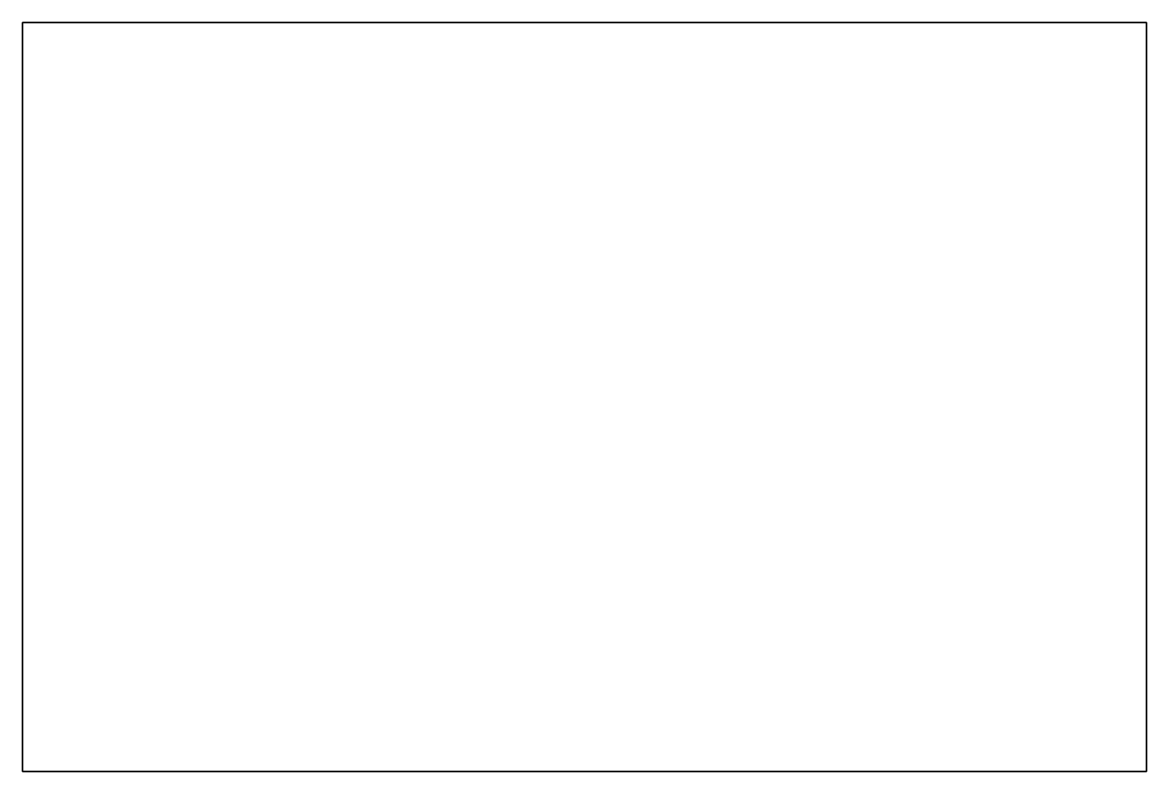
# Model space of a CAD drawing. Header units: metres. Extents: x 0 to 30, y 0 to 20.
import ezdxf

# ---------------------------------------------------------------- set-up
doc = ezdxf.new("R2010")
doc.units = ezdxf.units.M

msp = doc.modelspace()

# ---------------------------------------------------------------- linework, layer by layer
for points in [[(0, 0), (30, 0), (30, 20), (0, 20)], [(0, 0, 4), (30, 0, 4), (30, 20, 4), (0, 20, 4)], [(30, 20), (0, 20), (0, 20, 4), (30, 20, 4)], [(0, 20), (0, 0), (0, 0, 4), (0, 20, 4)], [(30, 0), (30, 20), (30, 20, 4), (30, 0, 4)], [(0, 0), (30, 0), (30, 0, 4), (0, 0, 4)]]:
    msp.add_3dface(points)

doc.saveas('drawing.dxf')
